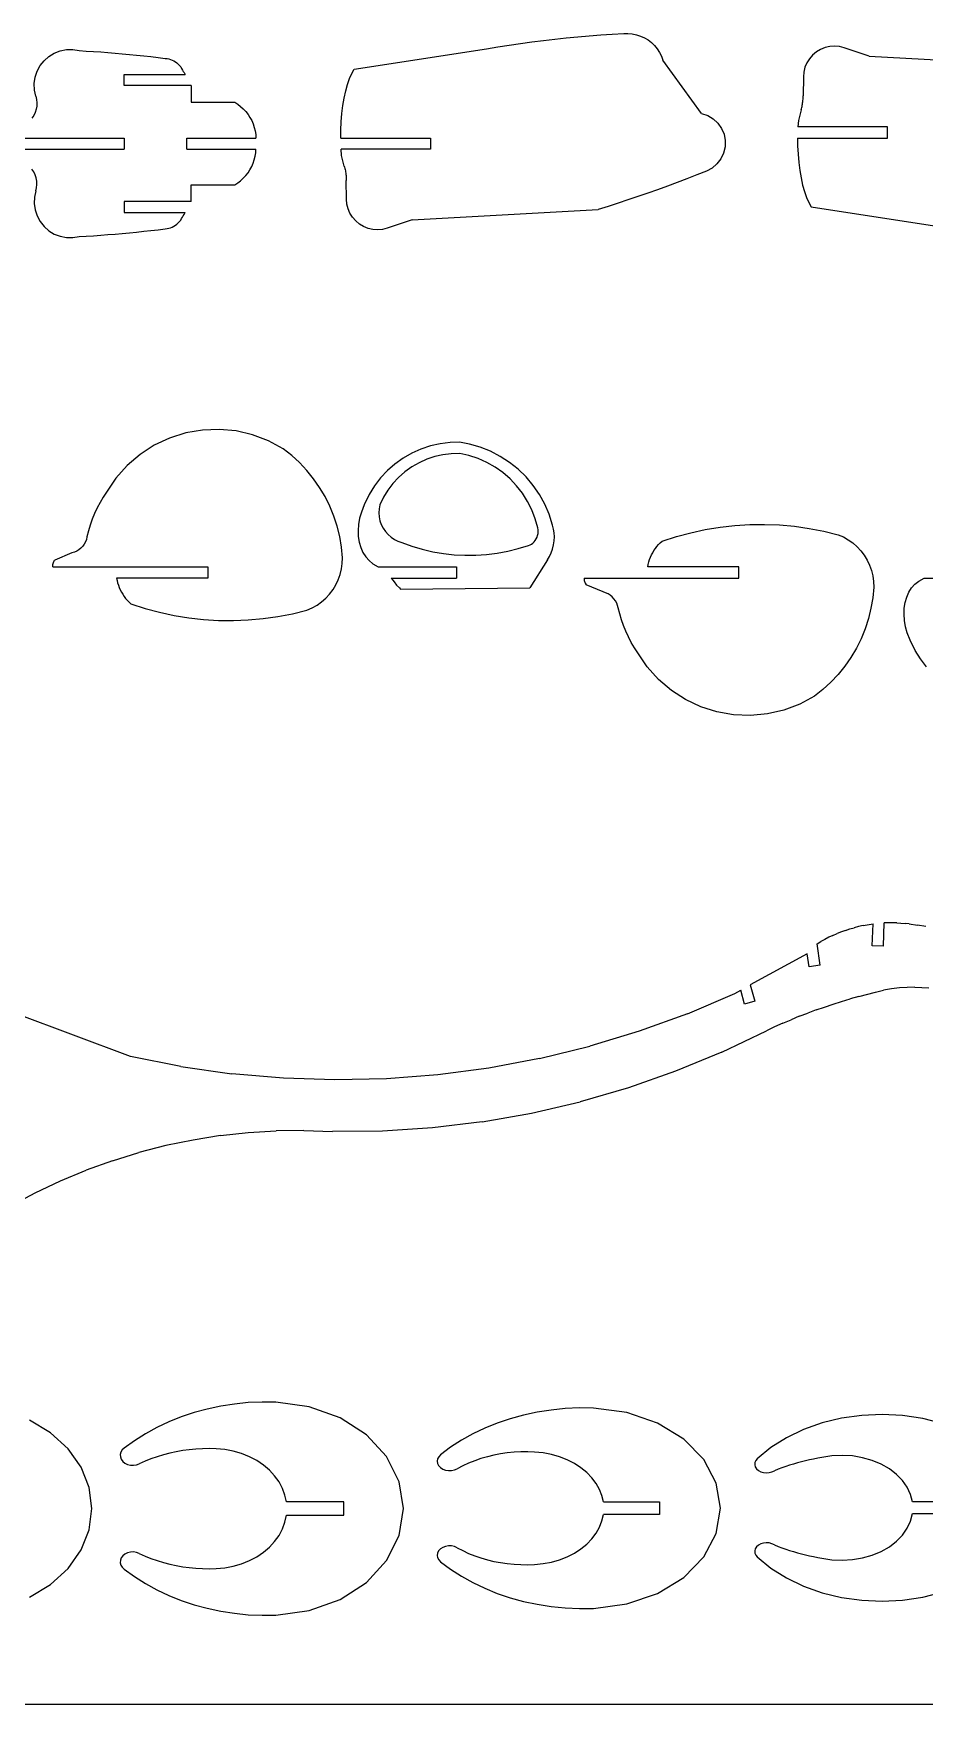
# Model space of a CAD drawing. Extents: x -79 to 65, y -73 to 71.
# Drawn here: x -33.8 to 6.3, y -72.7 to 2.5 of the extents above; entities that cross this region are included whole.
import ezdxf

# ---------------------------------------------------------------- set-up
doc = ezdxf.new("R2010")
doc.units = 0
doc.header["$MEASUREMENT"] = 0
doc.layers.get('0').update_dxf_attribs({"linetype": 'CONTINUOUS'})

msp = doc.modelspace()

# ---------------------------------------------------------------- linework, layer by layer
for p, q in [((-10.886, 2.215), (-10.371, 2.275)), ((-10.371, 2.275), (-9.855, 2.329)), ((-9.855, 2.329), (-9.339, 2.379)), ((-9.339, 2.379), (-8.822, 2.423)), ((-8.822, 2.423), (-8.305, 2.463)), ((-8.305, 2.463), (-7.788, 2.497)), ((-7.788, 2.497), (-7.27, 2.525)), ((-7.27, 2.525), (-7.078, 2.529)), ((-7.078, 2.529), (-6.887, 2.512)), ((-6.887, 2.512), (-6.699, 2.473)), ((-6.699, 2.473), (-6.517, 2.413)), ((-6.517, 2.413), (-6.342, 2.334)), ((-6.342, 2.334), (-6.177, 2.235)), ((-33.145, 1.493), (-32.9, 1.642)), ((-32.9, 1.642), (-32.632, 1.745)), ((-32.632, 1.745), (-32.351, 1.799)), ((-32.351, 1.799), (-32.064, 1.803)), ((-32.064, 1.803), (-31.782, 1.756)), ((-31.782, 1.756), (-31.458, 1.737)), ((-31.458, 1.737), (-31.134, 1.717)), ((-31.134, 1.717), (-30.81, 1.695)), ((-30.81, 1.695), (-30.487, 1.67)), ((-30.487, 1.67), (-30.163, 1.644)), ((-30.163, 1.644), (-29.84, 1.616)), ((-29.84, 1.616), (-29.517, 1.586)), ((-29.517, 1.586), (-29.194, 1.554)), ((-29.194, 1.554), (-28.872, 1.521)), ((-28.872, 1.521), (-28.549, 1.485)), ((-19.396, 0.915), (-13.45, 1.836)), ((-13.45, 1.836), (-12.939, 1.922)), ((-12.939, 1.922), (-12.427, 2.003)), ((-12.427, 2.003), (-11.914, 2.079)), ((-11.914, 2.079), (-11.4, 2.149)), ((-11.4, 2.149), (-10.886, 2.215)), ((-6.177, 2.235), (-6.025, 2.118)), ((-6.025, 2.118), (-5.887, 1.985)), ((-5.887, 1.985), (-5.764, 1.837)), ((-5.764, 1.837), (-5.659, 1.676)), ((-5.659, 1.676), (-5.573, 1.505)), ((-5.573, 1.505), (-5.506, 1.325)), ((1.232, 1.556), (1.088, 1.391)), ((1.399, 1.696), (1.232, 1.556)), ((1.586, 1.809), (1.399, 1.696)), ((1.789, 1.89), (1.586, 1.809)), ((2.002, 1.939), (1.789, 1.89)), ((2.22, 1.954), (2.002, 1.939)), ((2.438, 1.935), (2.22, 1.954)), ((2.65, 1.882), (2.438, 1.935)), ((3.771, 1.505), (2.65, 1.882)), ((3.771, 1.505), (12.144, 1.043)), ((-33.762, 0.554), (-33.673, 0.826)), ((-33.673, 0.826), (-33.538, 1.079)), ((-33.538, 1.079), (-33.36, 1.303)), ((-33.36, 1.303), (-33.145, 1.493)), ((-28.549, 1.485), (-28.227, 1.447)), ((-28.227, 1.447), (-27.905, 1.408)), ((-27.905, 1.408), (-27.823, 1.399)), ((-27.823, 1.399), (-27.743, 1.383)), ((-27.743, 1.383), (-27.664, 1.359)), ((-27.664, 1.359), (-27.587, 1.329)), ((-27.587, 1.329), (-27.514, 1.292)), ((-27.514, 1.292), (-27.444, 1.249)), ((-27.444, 1.249), (-27.378, 1.2)), ((-27.378, 1.2), (-27.317, 1.145)), ((-27.317, 1.145), (-27.261, 1.085)), ((-27.261, 1.085), (-27.21, 1.021)), ((-27.21, 1.021), (-27.166, 0.952)), ((-27.166, 0.952), (-27.127, 0.879)), ((-27.127, 0.879), (-27.092, 0.822)), ((-27.092, 0.822), (-27.058, 0.765)), ((-27.058, 0.765), (-27.024, 0.707)), ((-19.506, 0.723), (-19.396, 0.915)), ((-3.763, -1.074), (-5.506, 1.325)), ((0.834, 0.793), (0.814, 0.575)), ((0.887, 1.005), (0.834, 0.793)), ((0.972, 1.206), (0.887, 1.005)), ((1.088, 1.391), (0.972, 1.206)), ((-33.801, 0.27), (-33.762, 0.554)), ((-33.79, -0.017), (-33.801, 0.27)), ((-29.754, 0.179), (-29.754, 0.679)), ((-29.754, 0.679), (-27.008, 0.679)), ((-26.738, 0.179), (-29.754, 0.179)), ((-27.024, 0.707), (-27.008, 0.679)), ((-26.738, 0.179), (-26.738, -0.571)), ((-19.784, -0.06), (-19.701, 0.233)), ((-19.701, 0.233), (-19.609, 0.495)), ((-19.609, 0.495), (-19.506, 0.723)), ((0.814, 0.575), (0.806, -0.272)), ((-33.728, -0.297), (-33.79, -0.017)), ((-33.728, -0.297), (-33.694, -0.441)), ((-33.687, -0.737), (-33.713, -0.883)), ((-33.694, -0.441), (-33.68, -0.589)), ((-33.68, -0.589), (-33.687, -0.737)), ((-26.738, -0.571), (-24.776, -0.571)), ((-24.776, -0.571), (-24.639, -0.659)), ((-24.639, -0.659), (-24.511, -0.758)), ((-19.958, -1.078), (-19.913, -0.719)), ((-19.913, -0.719), (-19.855, -0.378)), ((-19.855, -0.378), (-19.784, -0.06)), ((0.756, -0.756), (0.766, -0.703)), ((0.766, -0.703), (0.775, -0.65)), ((0.775, -0.65), (0.783, -0.596)), ((0.783, -0.596), (0.789, -0.542)), ((0.789, -0.542), (0.795, -0.489)), ((0.795, -0.489), (0.8, -0.435)), ((0.8, -0.435), (0.803, -0.38)), ((0.803, -0.38), (0.805, -0.326)), ((0.805, -0.326), (0.806, -0.272)), ((-33.824, -1.158), (-33.906, -1.282)), ((-33.759, -1.025), (-33.824, -1.158)), ((-33.713, -0.883), (-33.759, -1.025)), ((-24.511, -0.758), (-24.391, -0.868)), ((-24.391, -0.868), (-24.28, -0.987)), ((-24.28, -0.987), (-24.18, -1.115)), ((-24.18, -1.115), (-24.091, -1.251)), ((-24.091, -1.251), (-24.014, -1.394)), ((-24.014, -1.394), (-23.949, -1.543)), ((-20.007, -1.83), (-19.99, -1.45)), ((-19.99, -1.45), (-19.958, -1.078)), ((-3.763, -1.074), (-3.49, -1.165)), ((-3.49, -1.165), (-3.242, -1.312)), ((-3.242, -1.312), (-3.031, -1.507)), ((0.592, -1.383), (0.572, -1.678)), ((0.718, -0.915), (0.592, -1.383)), ((0.718, -0.915), (0.732, -0.862)), ((0.732, -0.862), (0.744, -0.809)), ((0.744, -0.809), (0.756, -0.756)), ((-36.157, -2.178), (-29.754, -2.178)), ((-29.754, -2.178), (-29.754, -2.678)), ((-26.937, -2.678), (-26.937, -2.178)), ((-26.937, -2.178), (-23.821, -2.178)), ((-23.949, -1.543), (-23.897, -1.697)), ((-23.897, -1.697), (-23.859, -1.855)), ((-23.859, -1.855), (-23.833, -2.016)), ((-23.833, -2.016), (-23.821, -2.178)), ((-20.009, -2.178), (-20.007, -1.83)), ((-20.009, -2.178), (-15.966, -2.178)), ((-15.966, -2.178), (-15.966, -2.678)), ((-3.031, -1.507), (-2.866, -1.743)), ((-2.866, -1.743), (-2.753, -2.008)), ((-2.753, -2.008), (-2.699, -2.29)), ((0.555, -2.178), (4.598, -2.178)), ((0.555, -2.178), (0.558, -2.525)), ((4.598, -1.678), (0.572, -1.678)), ((4.598, -2.178), (4.598, -1.678)), ((-36.157, -2.678), (-29.754, -2.678)), ((-26.937, -2.678), (-23.821, -2.678)), ((-23.897, -3.158), (-23.859, -3.001)), ((-23.859, -3.001), (-23.833, -2.84)), ((-23.833, -2.84), (-23.821, -2.678)), ((-19.972, -2.972), (-19.993, -2.678)), ((-15.966, -2.678), (-19.993, -2.678)), ((-19.846, -3.441), (-19.972, -2.972)), ((-2.773, -2.858), (-2.897, -3.118)), ((-2.706, -2.578), (-2.773, -2.858)), ((-2.699, -2.29), (-2.706, -2.578)), ((0.558, -2.525), (0.575, -2.906)), ((0.575, -2.906), (0.606, -3.278)), ((-33.824, -3.698), (-33.906, -3.574)), ((-33.759, -3.831), (-33.824, -3.698)), ((-24.28, -3.869), (-24.18, -3.741)), ((-24.18, -3.741), (-24.091, -3.605)), ((-24.091, -3.605), (-24.014, -3.461)), ((-24.014, -3.461), (-23.949, -3.312)), ((-23.949, -3.312), (-23.897, -3.158)), ((-19.846, -3.441), (-19.833, -3.494)), ((-19.833, -3.494), (-19.82, -3.546)), ((-19.82, -3.546), (-19.809, -3.599)), ((-19.809, -3.599), (-19.799, -3.653)), ((-19.799, -3.653), (-19.79, -3.706)), ((-19.79, -3.706), (-19.782, -3.76)), ((-19.782, -3.76), (-19.775, -3.813)), ((-3.547, -3.666), (-3.984, -3.84)), ((-3.293, -3.531), (-3.547, -3.666)), ((-3.073, -3.345), (-3.293, -3.531)), ((-2.897, -3.118), (-3.073, -3.345)), ((0.606, -3.278), (0.651, -3.636)), ((0.651, -3.636), (0.71, -3.977)), ((-33.713, -3.972), (-33.759, -3.831)), ((-33.728, -4.559), (-33.694, -4.415)), ((-33.687, -4.118), (-33.713, -3.972)), ((-33.694, -4.415), (-33.68, -4.267)), ((-33.68, -4.267), (-33.687, -4.118)), ((-26.738, -5.035), (-26.738, -4.285)), ((-26.738, -4.285), (-24.776, -4.285)), ((-24.776, -4.285), (-24.639, -4.197)), ((-24.639, -4.197), (-24.511, -4.098)), ((-24.511, -4.098), (-24.391, -3.988)), ((-24.391, -3.988), (-24.28, -3.869)), ((-19.775, -3.813), (-19.769, -3.867)), ((-19.769, -3.867), (-19.765, -3.921)), ((-19.765, -3.921), (-19.762, -3.975)), ((-19.762, -3.975), (-19.759, -4.03)), ((-19.759, -4.03), (-19.758, -4.084)), ((-19.75, -4.931), (-19.758, -4.084)), ((-5.745, -4.503), (-6.188, -4.661)), ((-5.303, -4.342), (-5.745, -4.503)), ((-4.862, -4.178), (-5.303, -4.342)), ((-4.423, -4.011), (-4.862, -4.178)), ((-3.984, -3.84), (-4.423, -4.011)), ((0.71, -3.977), (0.781, -4.296)), ((0.781, -4.296), (0.863, -4.588)), ((-33.79, -4.839), (-33.801, -5.126)), ((-33.801, -5.126), (-33.762, -5.409)), ((-33.728, -4.559), (-33.79, -4.839)), ((-29.754, -5.035), (-29.754, -5.535)), ((-26.738, -5.035), (-29.754, -5.035)), ((-19.731, -5.149), (-19.75, -4.931)), ((-19.678, -5.361), (-19.731, -5.149)), ((-7.972, -5.257), (-8.421, -5.398)), ((-7.525, -5.113), (-7.972, -5.257)), ((-7.078, -4.966), (-7.525, -5.113)), ((-6.632, -4.815), (-7.078, -4.966)), ((-6.188, -4.661), (-6.632, -4.815)), ((0.863, -4.588), (0.956, -4.85)), ((0.956, -4.85), (1.058, -5.079)), ((1.058, -5.079), (1.168, -5.271)), ((-33.762, -5.409), (-33.673, -5.682)), ((-33.673, -5.682), (-33.538, -5.935)), ((-33.538, -5.935), (-33.36, -6.159)), ((-29.754, -5.535), (-27.008, -5.535)), ((-27.378, -6.056), (-27.317, -6.001)), ((-27.317, -6.001), (-27.261, -5.941)), ((-27.261, -5.941), (-27.21, -5.876)), ((-27.21, -5.876), (-27.166, -5.807)), ((-27.166, -5.807), (-27.127, -5.735)), ((-27.127, -5.735), (-27.092, -5.678)), ((-27.092, -5.678), (-27.058, -5.621)), ((-27.058, -5.621), (-27.024, -5.563)), ((-27.024, -5.563), (-27.008, -5.535)), ((-19.592, -5.562), (-19.678, -5.361)), ((-19.477, -5.747), (-19.592, -5.562)), ((-19.333, -5.912), (-19.477, -5.747)), ((-19.165, -6.052), (-19.333, -5.912)), ((-16.794, -5.861), (-17.915, -6.237)), ((-16.794, -5.861), (-8.421, -5.398)), ((1.168, -5.271), (7.114, -6.192)), ((-33.36, -6.159), (-33.145, -6.349)), ((-33.145, -6.349), (-32.9, -6.498)), ((-32.9, -6.498), (-32.632, -6.601)), ((-32.632, -6.601), (-32.351, -6.655)), ((-32.351, -6.655), (-32.064, -6.659)), ((-32.064, -6.659), (-31.782, -6.612)), ((-31.782, -6.612), (-31.458, -6.593)), ((-31.458, -6.593), (-31.134, -6.573)), ((-31.134, -6.573), (-30.81, -6.55)), ((-30.81, -6.55), (-30.487, -6.526)), ((-30.487, -6.526), (-30.163, -6.5)), ((-30.163, -6.5), (-29.84, -6.472)), ((-29.84, -6.472), (-29.517, -6.442)), ((-29.517, -6.442), (-29.194, -6.41)), ((-29.194, -6.41), (-28.872, -6.376)), ((-28.872, -6.376), (-28.549, -6.341)), ((-28.549, -6.341), (-28.227, -6.303)), ((-28.227, -6.303), (-27.905, -6.264)), ((-27.905, -6.264), (-27.823, -6.255)), ((-27.823, -6.255), (-27.743, -6.238)), ((-27.743, -6.238), (-27.664, -6.215)), ((-27.664, -6.215), (-27.587, -6.185)), ((-27.587, -6.185), (-27.514, -6.148)), ((-27.514, -6.148), (-27.444, -6.105)), ((-27.444, -6.105), (-27.378, -6.056)), ((-18.978, -6.164), (-19.165, -6.052)), ((-18.775, -6.246), (-18.978, -6.164)), ((-18.562, -6.295), (-18.775, -6.246)), ((-18.344, -6.31), (-18.562, -6.295)), ((-18.127, -6.291), (-18.344, -6.31)), ((-17.915, -6.237), (-18.127, -6.291)), ((-27.71, -15.68), (-28.398, -16.004)), ((-26.984, -15.45), (-27.71, -15.68)), ((-26.234, -15.318), (-26.984, -15.45)), ((-25.474, -15.288), (-26.234, -15.318)), ((-24.716, -15.359), (-25.474, -15.288)), ((-23.974, -15.531), (-24.716, -15.359)), ((-23.262, -15.799), (-23.974, -15.531)), ((-29.038, -16.418), (-29.616, -16.913)), ((-28.398, -16.004), (-29.038, -16.418)), ((-22.592, -16.161), (-23.262, -15.799)), ((-22.215, -16.459), (-22.592, -16.161)), ((-21.861, -16.785), (-22.215, -16.459)), ((-16.811, -16.363), (-17.202, -16.588)), ((-16.401, -16.178), (-16.811, -16.363)), ((-15.973, -16.035), (-16.401, -16.178)), ((-15.776, -16.515), (-16.134, -16.636)), ((-15.534, -15.935), (-15.973, -16.035)), ((-15.407, -16.431), (-15.776, -16.515)), ((-15.087, -15.878), (-15.534, -15.935)), ((-15.032, -16.384), (-15.407, -16.431)), ((-14.665, -15.867), (-15.087, -15.878)), ((-14.653, -16.373), (-15.032, -16.384)), ((-14.206, -15.952), (-14.665, -15.867)), ((-14.235, -16.468), (-14.653, -16.373)), ((-13.827, -16.603), (-14.235, -16.468)), ((-13.729, -16.091), (-14.206, -15.952)), ((-13.268, -16.275), (-13.729, -16.091)), ((-12.827, -16.503), (-13.268, -16.275)), ((-12.411, -16.774), (-12.827, -16.503)), ((-29.616, -16.913), (-30.124, -17.48)), ((-21.533, -17.135), (-21.861, -16.785)), ((-21.23, -17.509), (-21.533, -17.135)), ((-17.907, -17.147), (-18.215, -17.477)), ((-17.568, -16.85), (-17.907, -17.147)), ((-17.202, -16.588), (-17.568, -16.85)), ((-17.115, -17.2), (-17.4, -17.449)), ((-16.807, -16.98), (-17.115, -17.2)), ((-16.479, -16.791), (-16.807, -16.98)), ((-16.134, -16.636), (-16.479, -16.791)), ((-13.435, -16.778), (-13.827, -16.603)), ((-13.062, -16.99), (-13.435, -16.778)), ((-12.711, -17.237), (-13.062, -16.99)), ((-12.386, -17.518), (-12.711, -17.237)), ((-12.023, -17.084), (-12.411, -16.774)), ((-11.668, -17.43), (-12.023, -17.084)), ((-30.124, -17.48), (-30.551, -18.11)), ((-20.956, -17.903), (-21.23, -17.509)), ((-20.711, -18.317), (-20.956, -17.903)), ((-18.488, -17.834), (-18.725, -18.218)), ((-18.215, -17.477), (-18.488, -17.834)), ((-17.888, -18.026), (-18.087, -18.348)), ((-17.658, -17.726), (-17.888, -18.026)), ((-17.4, -17.449), (-17.658, -17.726)), ((-12.09, -17.829), (-12.386, -17.518)), ((-11.826, -18.168), (-12.09, -17.829)), ((-11.348, -17.809), (-11.668, -17.43)), ((-11.066, -18.218), (-11.348, -17.809)), ((-30.84, -18.582), (-30.968, -18.828)), ((-30.701, -18.343), (-30.84, -18.582)), ((-30.551, -18.11), (-30.701, -18.343)), ((-20.498, -18.748), (-20.711, -18.317)), ((-20.316, -19.193), (-20.498, -18.748)), ((-18.952, -18.682), (-19.079, -19.009)), ((-18.725, -18.218), (-18.952, -18.682)), ((-18.253, -18.688), (-18.284, -18.866)), ((-18.087, -18.348), (-18.253, -18.688)), ((-11.597, -18.53), (-11.826, -18.168)), ((-11.404, -18.914), (-11.597, -18.53)), ((-10.826, -18.653), (-11.066, -18.218)), ((-10.63, -19.109), (-10.826, -18.653)), ((-31.188, -19.336), (-31.28, -19.597)), ((-31.084, -19.079), (-31.188, -19.336)), ((-30.968, -18.828), (-31.084, -19.079)), ((-20.168, -19.65), (-20.316, -19.193)), ((-19.157, -19.287), (-19.206, -19.567)), ((-19.079, -19.009), (-19.157, -19.287)), ((-18.284, -18.866), (-18.293, -19.047)), ((-18.293, -19.047), (-18.278, -19.227)), ((-18.278, -19.227), (-18.241, -19.404)), ((-18.241, -19.404), (-18.181, -19.575)), ((-11.249, -19.314), (-11.404, -18.914)), ((-11.134, -19.728), (-11.249, -19.314)), ((-10.471, -19.607), (-10.63, -19.109)), ((-31.454, -20.244), (-31.496, -20.352)), ((-31.427, -20.131), (-31.454, -20.244)), ((-31.359, -19.862), (-31.427, -20.131)), ((-31.28, -19.597), (-31.359, -19.862)), ((-20.054, -20.117), (-20.168, -19.65)), ((-19.974, -20.591), (-20.054, -20.117)), ((-19.206, -19.567), (-19.226, -19.844)), ((-19.226, -19.844), (-19.215, -20.112)), ((-19.215, -20.112), (-19.174, -20.369)), ((-18.181, -19.575), (-18.1, -19.737)), ((-18.1, -19.737), (-17.998, -19.887)), ((-17.998, -19.887), (-17.879, -20.022)), ((-17.879, -20.022), (-17.743, -20.142)), ((-17.743, -20.142), (-17.593, -20.243)), ((-17.593, -20.243), (-17.431, -20.323)), ((-11.299, -20.354), (-11.249, -20.291)), ((-11.249, -20.291), (-11.205, -20.221)), ((-11.205, -20.221), (-11.17, -20.144)), ((-11.17, -20.144), (-11.144, -20.064)), ((-11.144, -20.064), (-11.127, -19.98)), ((-11.122, -19.81), (-11.134, -19.728)), ((-11.127, -19.98), (-11.12, -19.895)), ((-11.12, -19.895), (-11.122, -19.81)), ((-10.426, -19.774), (-10.471, -19.607)), ((-10.4, -19.945), (-10.426, -19.774)), ((-10.401, -20.308), (-10.392, -20.124)), ((-10.392, -20.124), (-10.4, -19.945)), ((-5.54, -20.32), (-4.902, -20.114)), ((-4.902, -20.114), (-4.254, -19.94)), ((-4.254, -19.94), (-3.598, -19.798)), ((-3.598, -19.798), (-2.936, -19.69)), ((-2.936, -19.69), (-2.269, -19.615)), ((-2.269, -19.615), (-1.599, -19.574)), ((-1.599, -19.574), (-0.928, -19.566)), ((-0.928, -19.566), (-0.258, -19.592)), ((-0.258, -19.592), (0.411, -19.651)), ((0.411, -19.651), (1.075, -19.744)), ((1.075, -19.744), (1.734, -19.87)), ((1.734, -19.87), (2.386, -20.029)), ((2.386, -20.029), (2.617, -20.131)), ((2.617, -20.131), (2.837, -20.256)), ((2.837, -20.256), (3.043, -20.403)), ((-32.105, -20.852), (-32.867, -21.175)), ((-31.994, -20.817), (-32.105, -20.852)), ((-31.888, -20.769), (-31.994, -20.817)), ((-31.789, -20.708), (-31.888, -20.769)), ((-31.699, -20.634), (-31.789, -20.708)), ((-31.619, -20.549), (-31.699, -20.634)), ((-31.551, -20.455), (-31.619, -20.549)), ((-31.496, -20.352), (-31.551, -20.455)), ((-19.929, -21.069), (-19.974, -20.591)), ((-19.174, -20.369), (-19.105, -20.61)), ((-19.105, -20.61), (-19.007, -20.83)), ((-19.007, -20.83), (-18.883, -21.027)), ((-18.883, -21.027), (-18.734, -21.196)), ((-17.431, -20.323), (-17.26, -20.383)), ((-17.26, -20.383), (-16.803, -20.547)), ((-16.803, -20.547), (-16.337, -20.684)), ((-16.337, -20.684), (-15.864, -20.794)), ((-15.864, -20.794), (-15.385, -20.875)), ((-15.385, -20.875), (-14.902, -20.929)), ((-14.902, -20.929), (-14.417, -20.954)), ((-14.417, -20.954), (-13.931, -20.95)), ((-13.931, -20.95), (-13.447, -20.918)), ((-13.447, -20.918), (-12.965, -20.858)), ((-12.965, -20.858), (-12.487, -20.77)), ((-12.487, -20.77), (-12.016, -20.654)), ((-12.016, -20.654), (-11.552, -20.51)), ((-11.552, -20.51), (-11.483, -20.487)), ((-11.483, -20.487), (-11.417, -20.453)), ((-11.417, -20.453), (-11.356, -20.408)), ((-11.356, -20.408), (-11.299, -20.354)), ((-10.696, -21.166), (-10.608, -21.014)), ((-10.608, -21.014), (-10.532, -20.849)), ((-10.532, -20.849), (-10.472, -20.674)), ((-10.472, -20.674), (-10.428, -20.493)), ((-10.428, -20.493), (-10.401, -20.308)), ((-6.105, -21.15), (-6.065, -21.045)), ((-6.065, -21.045), (-6.019, -20.942)), ((-6.019, -20.942), (-5.967, -20.841)), ((-5.967, -20.841), (-5.909, -20.744)), ((-5.909, -20.744), (-5.846, -20.651)), ((-5.846, -20.651), (-5.777, -20.562)), ((-5.777, -20.562), (-5.703, -20.476)), ((-5.703, -20.476), (-5.624, -20.396)), ((-5.624, -20.396), (-5.54, -20.32)), ((3.043, -20.403), (3.233, -20.57)), ((3.233, -20.57), (3.404, -20.755)), ((3.404, -20.755), (3.556, -20.957)), ((3.556, -20.957), (3.687, -21.173)), ((-32.958, -21.364), (-32.915, -21.243)), ((-32.957, -21.479), (-32.958, -21.364)), ((-32.957, -21.479), (-25.981, -21.479)), ((-32.915, -21.243), (-32.867, -21.175)), ((-25.981, -21.479), (-25.981, -21.979)), ((-20.031, -21.818), (-19.972, -21.572)), ((-19.972, -21.572), (-19.937, -21.322)), ((-19.937, -21.322), (-19.929, -21.069)), ((-18.734, -21.196), (-18.563, -21.336)), ((-18.563, -21.336), (-18.321, -21.473)), ((-18.321, -21.473), (-18.313, -21.479)), ((-18.313, -21.479), (-14.792, -21.479)), ((-14.792, -21.479), (-14.792, -21.979)), ((-10.696, -21.166), (-11.495, -22.426)), ((-6.186, -21.479), (-6.165, -21.368)), ((-2.085, -21.479), (-6.186, -21.479)), ((-6.165, -21.368), (-6.138, -21.258)), ((-6.138, -21.258), (-6.105, -21.15)), ((-2.085, -21.979), (-2.085, -21.479)), ((3.687, -21.173), (3.795, -21.402)), ((3.795, -21.402), (3.88, -21.64)), ((3.88, -21.64), (3.939, -21.886)), ((-25.981, -21.979), (-30.097, -21.979)), ((-30.097, -21.979), (-30.076, -22.09)), ((-30.076, -22.09), (-30.049, -22.199)), ((-30.049, -22.199), (-30.015, -22.307)), ((-30.015, -22.307), (-29.976, -22.413)), ((-29.976, -22.413), (-29.93, -22.516)), ((-29.93, -22.516), (-29.878, -22.616)), ((-20.506, -22.702), (-20.354, -22.501)), ((-20.354, -22.501), (-20.224, -22.284)), ((-20.224, -22.284), (-20.115, -22.056)), ((-20.115, -22.056), (-20.031, -21.818)), ((-17.733, -21.979), (-17.732, -21.979)), ((-17.732, -21.979), (-14.792, -21.979)), ((-17.732, -21.979), (-17.721, -21.996)), ((-17.721, -21.996), (-17.608, -22.15)), ((-17.608, -22.15), (-17.49, -22.294)), ((-17.49, -22.294), (-17.369, -22.428)), ((-17.369, -22.428), (-17.318, -22.479)), ((-17.318, -22.479), (-11.495, -22.426)), ((-9.047, -21.979), (-9.048, -22.093)), ((-9.048, -22.093), (-9.004, -22.214)), ((-9.047, -21.979), (-2.085, -21.979)), ((-9.004, -22.214), (-8.956, -22.282)), ((-8.194, -22.606), (-8.956, -22.282)), ((3.982, -22.388), (3.937, -22.867)), ((3.939, -21.886), (3.973, -22.136)), ((3.973, -22.136), (3.982, -22.388)), ((5.565, -22.623), (5.689, -22.426)), ((5.689, -22.426), (5.838, -22.256)), ((5.838, -22.256), (6.009, -22.116)), ((6.009, -22.116), (6.252, -21.979)), ((6.252, -21.979), (9.781, -21.979)), ((-29.878, -22.616), (-29.82, -22.713)), ((-29.82, -22.713), (-29.756, -22.806)), ((-29.756, -22.806), (-29.687, -22.896)), ((-29.687, -22.896), (-29.613, -22.981)), ((-29.613, -22.981), (-29.534, -23.062)), ((-29.534, -23.062), (-29.451, -23.138)), ((-29.451, -23.138), (-28.812, -23.344)), ((-21.293, -23.326), (-21.074, -23.201)), ((-21.074, -23.201), (-20.868, -23.055)), ((-20.868, -23.055), (-20.678, -22.888)), ((-20.678, -22.888), (-20.506, -22.702)), ((-8.083, -22.64), (-8.194, -22.606)), ((-7.977, -22.688), (-8.083, -22.64)), ((-7.878, -22.75), (-7.977, -22.688)), ((-7.788, -22.824), (-7.878, -22.75)), ((-7.709, -22.909), (-7.788, -22.824)), ((-7.641, -23.003), (-7.709, -22.909)), ((-7.585, -23.105), (-7.641, -23.003)), ((-7.543, -23.214), (-7.585, -23.105)), ((-7.516, -23.327), (-7.543, -23.214)), ((3.937, -22.867), (3.857, -23.341)), ((5.357, -23.342), (5.397, -23.085)), ((5.397, -23.085), (5.467, -22.844)), ((5.467, -22.844), (5.565, -22.623)), ((-28.812, -23.344), (-28.164, -23.518)), ((-28.164, -23.518), (-27.508, -23.659)), ((-27.508, -23.659), (-26.846, -23.767)), ((-26.846, -23.767), (-26.179, -23.842)), ((-26.179, -23.842), (-25.51, -23.884)), ((-25.51, -23.884), (-24.839, -23.891)), ((-24.839, -23.891), (-24.168, -23.866)), ((-24.168, -23.866), (-23.5, -23.806)), ((-23.5, -23.806), (-22.835, -23.713)), ((-22.835, -23.713), (-22.176, -23.587)), ((-22.176, -23.587), (-21.525, -23.428)), ((-21.525, -23.428), (-21.293, -23.326)), ((-7.449, -23.595), (-7.516, -23.327)), ((-7.369, -23.86), (-7.449, -23.595)), ((-7.277, -24.122), (-7.369, -23.86)), ((3.743, -23.808), (3.594, -24.265)), ((3.857, -23.341), (3.743, -23.808)), ((5.346, -23.612), (5.357, -23.342)), ((5.366, -23.889), (5.346, -23.612)), ((5.415, -24.169), (5.366, -23.889)), ((-7.173, -24.378), (-7.277, -24.122)), ((-7.057, -24.63), (-7.173, -24.378)), ((-6.93, -24.875), (-7.057, -24.63)), ((3.413, -24.71), (3.199, -25.14)), ((3.594, -24.265), (3.413, -24.71)), ((5.493, -24.448), (5.415, -24.169)), ((5.62, -24.775), (5.493, -24.448)), ((5.847, -25.24), (5.62, -24.775)), ((-6.791, -25.115), (-6.93, -24.875)), ((-6.64, -25.348), (-6.791, -25.115)), ((-6.213, -25.978), (-6.64, -25.348)), ((2.955, -25.554), (2.68, -25.949)), ((3.199, -25.14), (2.955, -25.554)), ((6.084, -25.623), (5.847, -25.24)), ((-5.706, -26.545), (-6.213, -25.978)), ((2.378, -26.322), (2.049, -26.673)), ((2.68, -25.949), (2.378, -26.322)), ((6.358, -25.981), (6.084, -25.623)), ((-5.127, -27.04), (-5.706, -26.545)), ((-4.488, -27.453), (-5.127, -27.04)), ((1.696, -26.998), (1.319, -27.297)), ((2.049, -26.673), (1.696, -26.998)), ((-3.799, -27.778), (-4.488, -27.453)), ((-3.074, -28.008), (-3.799, -27.778)), ((0.649, -27.658), (-0.063, -27.927)), ((1.319, -27.297), (0.649, -27.658)), ((-2.324, -28.139), (-3.074, -28.008)), ((-1.563, -28.17), (-2.324, -28.139)), ((-0.805, -28.098), (-1.563, -28.17)), ((-0.063, -27.927), (-0.805, -28.098)), ((3.5, -37.622), (3.952, -37.535)), ((3.919, -38.535), (3.952, -37.535)), ((4.418, -38.551), (4.453, -37.502)), ((4.547, -37.498), (4.453, -37.502)), ((4.735, -37.494), (4.547, -37.498)), ((4.829, -37.494), (4.735, -37.494)), ((5.016, -37.499), (4.829, -37.494)), ((5.016, -37.499), (5.204, -37.509)), ((5.204, -37.509), (5.391, -37.524)), ((5.578, -37.545), (5.391, -37.524)), ((5.578, -37.545), (5.955, -37.598)), ((6.331, -37.66), (5.955, -37.598)), ((1.431, -38.445), (1.605, -38.34)), ((1.783, -38.242), (1.605, -38.34)), ((1.964, -38.149), (1.783, -38.242)), ((2.148, -38.062), (1.964, -38.149)), ((2.148, -38.062), (2.335, -37.98)), ((2.524, -37.905), (2.335, -37.98)), ((2.715, -37.836), (2.524, -37.905)), ((2.715, -37.836), (2.909, -37.773)), ((2.909, -37.773), (3.104, -37.717)), ((3.301, -37.666), (3.104, -37.717)), ((3.5, -37.622), (3.301, -37.666)), ((0.993, -38.897), (-1.577, -40.289)), ((1.081, -39.478), (0.993, -38.897)), ((1.575, -39.403), (1.431, -38.445)), ((4.418, -38.551), (3.919, -38.535)), ((1.575, -39.403), (1.081, -39.478)), ((-2.265, -40.676), (-2, -40.527)), ((-1.828, -41.153), (-2, -40.527)), ((-1.577, -40.289), (-1.374, -41.028)), ((4.063, -40.613), (4.426, -40.534)), ((4.786, -40.472), (4.426, -40.534)), ((5.141, -40.427), (4.786, -40.472)), ((5.489, -40.4), (5.141, -40.427)), ((5.826, -40.391), (5.489, -40.4)), ((5.826, -40.391), (6.151, -40.4)), ((6.151, -40.4), (6.461, -40.427)), ((-4.4, -41.586), (-2.265, -40.676)), ((-1.374, -41.028), (-1.828, -41.153)), ((1.387, -41.418), (1.768, -41.285)), ((1.768, -41.285), (2.151, -41.157)), ((2.151, -41.157), (2.535, -41.036)), ((2.535, -41.036), (2.922, -40.92)), ((3.31, -40.812), (2.922, -40.92)), ((3.31, -40.812), (4.063, -40.613)), ((-29.474, -43.517), (-34.599, -41.587)), ((-4.4, -41.586), (-6.58, -42.379)), ((-0.111, -42.016), (-0.479, -42.181)), ((-0.111, -42.016), (0.26, -41.857)), ((0.633, -41.704), (0.26, -41.857)), ((0.633, -41.704), (1.009, -41.558)), ((1.387, -41.418), (1.009, -41.558)), ((-6.58, -42.379), (-8.801, -43.053)), ((-2.852, -43.312), (-0.844, -42.352)), ((-0.479, -42.181), (-0.844, -42.352)), ((-27.198, -43.966), (-29.474, -43.517)), ((-11.055, -43.604), (-13.336, -44.032)), ((-11.055, -43.604), (-8.801, -43.053)), ((-2.852, -43.312), (-4.935, -44.173)), ((-27.198, -43.966), (-24.901, -44.292)), ((-22.589, -44.492), (-24.901, -44.292)), ((-15.636, -44.336), (-17.95, -44.514)), ((-13.336, -44.032), (-15.636, -44.336)), ((-4.935, -44.173), (-7.062, -44.92)), ((-20.269, -44.566), (-22.589, -44.492)), ((-17.95, -44.514), (-20.269, -44.566)), ((-7.062, -44.92), (-9.226, -45.549)), ((-11.422, -46.061), (-9.226, -45.549)), ((-13.642, -46.452), (-15.88, -46.722)), ((-13.642, -46.452), (-11.422, -46.061)), ((-26.65, -47.271), (-27.876, -47.525)), ((-25.413, -47.075), (-26.65, -47.271)), ((-25.413, -47.075), (-24.169, -46.937)), ((-24.169, -46.937), (-22.919, -46.859)), ((-21.667, -46.84), (-22.919, -46.859)), ((-21.667, -46.84), (-20.383, -46.895)), ((-18.129, -46.87), (-20.383, -46.895)), ((-15.88, -46.722), (-18.129, -46.87)), ((-30.285, -48.206), (-29.089, -47.837)), ((-27.876, -47.525), (-29.089, -47.837)), ((-32.62, -49.112), (-31.463, -48.631)), ((-30.285, -48.206), (-31.463, -48.631)), ((-33.752, -49.646), (-32.62, -49.112)), ((-34.858, -50.234), (-33.752, -49.646)), ((-26.014, -59.378), (-26.607, -59.54)), ((-25.41, -59.249), (-26.014, -59.378)), ((-24.795, -59.153), (-25.41, -59.249)), ((-24.174, -59.09), (-24.795, -59.153)), ((-23.55, -59.061), (-24.174, -59.09)), ((-22.924, -59.065), (-23.55, -59.061)), ((-21.422, -59.272), (-22.924, -59.065)), ((-20.033, -59.774), (-21.422, -59.272)), ((-9.905, -59.36), (-10.538, -59.423)), ((-9.267, -59.33), (-9.905, -59.36)), ((-8.628, -59.336), (-9.267, -59.33)), ((-7.132, -59.534), (-8.628, -59.336)), ((-33.062, -60.452), (-34.016, -59.878)), ((-27.744, -59.957), (-28.284, -60.21)), ((-27.184, -59.733), (-27.744, -59.957)), ((-26.607, -59.54), (-27.184, -59.733)), ((-18.848, -60.54), (-20.033, -59.774)), ((-12.961, -60.014), (-13.524, -60.242)), ((-12.378, -59.817), (-12.961, -60.014)), ((-11.778, -59.653), (-12.378, -59.817)), ((-11.164, -59.521), (-11.778, -59.653)), ((-10.538, -59.423), (-11.164, -59.521)), ((-5.751, -60.009), (-7.132, -59.534)), ((-4.572, -60.729), (-5.751, -60.009)), ((1.66, -60.003), (0.828, -60.297)), ((2.536, -59.79), (1.66, -60.003)), ((3.442, -59.663), (2.536, -59.79)), ((4.363, -59.623), (3.442, -59.663)), ((5.283, -59.671), (4.363, -59.623)), ((6.187, -59.807), (5.283, -59.671)), ((7.059, -60.027), (6.187, -59.807)), ((-32.275, -61.17), (-33.062, -60.452)), ((-29.293, -60.802), (-29.758, -61.137)), ((-28.801, -60.492), (-29.293, -60.802)), ((-28.284, -60.21), (-28.801, -60.492)), ((-17.942, -61.52), (-18.848, -60.54)), ((-14.576, -60.786), (-15.06, -61.1)), ((-14.063, -60.5), (-14.576, -60.786)), ((-13.524, -60.242), (-14.063, -60.5)), ((-3.671, -61.649), (-4.572, -60.729)), ((0.056, -60.668), (-0.645, -61.109)), ((0.828, -60.297), (0.056, -60.668)), ((-31.688, -62.001), (-32.275, -61.17)), ((-29.902, -61.32), (-29.928, -61.427)), ((-29.928, -61.427), (-29.922, -61.536)), ((-29.922, -61.536), (-29.883, -61.64)), ((-29.844, -61.221), (-29.902, -61.32)), ((-29.883, -61.64), (-29.814, -61.734)), ((-29.758, -61.137), (-29.844, -61.221)), ((-28.547, -61.621), (-28.816, -61.729)), ((-28.271, -61.524), (-28.547, -61.621)), ((-27.99, -61.437), (-28.271, -61.524)), ((-27.703, -61.363), (-27.99, -61.437)), ((-27.412, -61.299), (-27.703, -61.363)), ((-27.118, -61.247), (-27.412, -61.299)), ((-26.821, -61.207), (-27.118, -61.247)), ((-26.522, -61.179), (-26.821, -61.207)), ((-26.221, -61.162), (-26.522, -61.179)), ((-25.92, -61.158), (-26.221, -61.162)), ((-25.618, -61.165), (-25.92, -61.158)), ((-25.226, -61.201), (-25.618, -61.165)), ((-24.842, -61.273), (-25.226, -61.201)), ((-24.471, -61.381), (-24.842, -61.273)), ((-24.118, -61.522), (-24.471, -61.381)), ((-23.788, -61.696), (-24.118, -61.522)), ((-17.373, -62.652), (-17.942, -61.52)), ((-15.646, -61.62), (-15.664, -61.723)), ((-15.594, -61.523), (-15.646, -61.62)), ((-15.513, -61.439), (-15.594, -61.523)), ((-15.06, -61.1), (-15.513, -61.439)), ((-13.696, -61.608), (-13.977, -61.705)), ((-13.408, -61.524), (-13.696, -61.608)), ((-13.114, -61.453), (-13.408, -61.524)), ((-12.815, -61.396), (-13.114, -61.453)), ((-12.512, -61.351), (-12.815, -61.396)), ((-12.205, -61.321), (-12.512, -61.351)), ((-11.897, -61.304), (-12.205, -61.321)), ((-11.588, -61.301), (-11.897, -61.304)), ((-11.28, -61.312), (-11.588, -61.301)), ((-10.895, -61.352), (-11.28, -61.312)), ((-10.518, -61.424), (-10.895, -61.352)), ((-10.155, -61.528), (-10.518, -61.424)), ((-9.811, -61.663), (-10.155, -61.528)), ((-9.489, -61.827), (-9.811, -61.663)), ((-3.107, -62.71), (-3.671, -61.649)), ((-1.262, -61.614), (-1.33, -61.697)), ((-0.645, -61.109), (-1.262, -61.614)), ((1.092, -61.666), (0.91, -61.709)), ((1.275, -61.627), (1.092, -61.666)), ((1.459, -61.591), (1.275, -61.627)), ((1.645, -61.559), (1.459, -61.591)), ((2.1, -61.487), (1.645, -61.559)), ((2.564, -61.464), (2.1, -61.487)), ((3.028, -61.491), (2.564, -61.464)), ((3.482, -61.568), (3.028, -61.491)), ((3.916, -61.691), (3.482, -61.568)), ((-31.325, -62.911), (-31.688, -62.001)), ((-29.814, -61.734), (-29.719, -61.812)), ((-29.719, -61.812), (-29.603, -61.869)), ((-29.603, -61.869), (-29.473, -61.903)), ((-29.473, -61.903), (-29.338, -61.91)), ((-29.338, -61.91), (-29.203, -61.891)), ((-29.203, -61.891), (-29.079, -61.847)), ((-28.816, -61.729), (-29.079, -61.847)), ((-23.486, -61.899), (-23.788, -61.696)), ((-23.216, -62.129), (-23.486, -61.899)), ((-22.981, -62.383), (-23.216, -62.129)), ((-22.784, -62.656), (-22.981, -62.383)), ((-15.664, -61.723), (-15.649, -61.826)), ((-15.649, -61.826), (-15.6, -61.924)), ((-15.6, -61.924), (-15.521, -62.01)), ((-15.521, -62.01), (-15.417, -62.078)), ((-15.417, -62.078), (-15.294, -62.125)), ((-15.294, -62.125), (-15.159, -62.149)), ((-15.159, -62.149), (-15.021, -62.146)), ((-15.021, -62.146), (-14.887, -62.119)), ((-14.887, -62.119), (-14.767, -62.068)), ((-14.513, -61.935), (-14.767, -62.068)), ((-14.25, -61.814), (-14.513, -61.935)), ((-13.977, -61.705), (-14.25, -61.814)), ((-9.194, -62.018), (-9.489, -61.827)), ((-8.931, -62.232), (-9.194, -62.018)), ((-8.702, -62.469), (-8.931, -62.232)), ((-1.368, -61.789), (-1.375, -61.885)), ((-1.375, -61.885), (-1.349, -61.98)), ((-1.33, -61.697), (-1.368, -61.789)), ((-1.349, -61.98), (-1.293, -62.068)), ((-1.293, -62.068), (-1.21, -62.142)), ((-1.21, -62.142), (-1.104, -62.2)), ((-1.104, -62.2), (-0.983, -62.237)), ((-0.983, -62.237), (-0.853, -62.25)), ((-0.853, -62.25), (-0.722, -62.24)), ((-0.722, -62.24), (-0.599, -62.207)), ((-0.599, -62.207), (-0.49, -62.153)), ((-0.322, -62.088), (-0.49, -62.153)), ((-0.151, -62.025), (-0.322, -62.088)), ((0.022, -61.965), (-0.151, -62.025)), ((0.196, -61.907), (0.022, -61.965)), ((0.372, -61.853), (0.196, -61.907)), ((0.55, -61.802), (0.372, -61.853)), ((0.729, -61.754), (0.55, -61.802)), ((0.91, -61.709), (0.729, -61.754)), ((4.321, -61.86), (3.916, -61.691)), ((4.688, -62.07), (4.321, -61.86)), ((5.01, -62.317), (4.688, -62.07)), ((5.281, -62.596), (5.01, -62.317)), ((-31.203, -63.861), (-31.325, -62.911)), ((-22.629, -62.947), (-22.784, -62.656)), ((-22.517, -63.25), (-22.629, -62.947)), ((-17.18, -63.861), (-17.373, -62.652)), ((-8.511, -62.723), (-8.702, -62.469)), ((-8.359, -62.992), (-8.511, -62.723)), ((-8.251, -63.273), (-8.359, -62.992)), ((-2.914, -63.843), (-3.107, -62.71)), ((5.493, -62.9), (5.281, -62.596)), ((5.644, -63.224), (5.493, -62.9)), ((-31.325, -64.811), (-31.203, -63.861)), ((-22.451, -63.561), (-22.517, -63.25)), ((-19.86, -63.561), (-22.451, -63.561)), ((-19.86, -64.161), (-19.86, -63.561)), ((-17.373, -65.07), (-17.18, -63.861)), ((-8.185, -63.561), (-8.251, -63.273)), ((-8.185, -63.561), (-5.658, -63.561)), ((-5.658, -63.561), (-5.658, -64.125)), ((-3.107, -64.976), (-2.914, -63.843)), ((5.729, -63.561), (5.644, -63.224)), ((8.016, -63.561), (5.729, -63.561)), ((-22.629, -64.775), (-22.517, -64.472)), ((-22.517, -64.472), (-22.451, -64.161)), ((-22.451, -64.161), (-19.86, -64.161)), ((-8.359, -64.693), (-8.251, -64.413)), ((-8.251, -64.413), (-8.185, -64.125)), ((-5.658, -64.125), (-8.185, -64.125)), ((5.49, -64.745), (5.64, -64.421)), ((5.64, -64.421), (5.725, -64.085)), ((5.725, -64.085), (8.016, -64.085)), ((-31.688, -65.721), (-31.325, -64.811)), ((-23.216, -65.593), (-22.981, -65.339)), ((-22.981, -65.339), (-22.784, -65.065)), ((-22.784, -65.065), (-22.629, -64.775)), ((-17.942, -66.201), (-17.373, -65.07)), ((-8.931, -65.453), (-8.702, -65.217)), ((-8.702, -65.217), (-8.511, -64.963)), ((-8.511, -64.963), (-8.359, -64.693)), ((-3.671, -66.036), (-3.107, -64.976)), ((-0.983, -65.409), (-1.104, -65.446)), ((-0.853, -65.396), (-0.983, -65.409)), ((-0.722, -65.405), (-0.853, -65.396)), ((-0.599, -65.438), (-0.722, -65.405)), ((4.686, -65.575), (5.008, -65.328)), ((5.008, -65.328), (5.278, -65.05)), ((5.278, -65.05), (5.49, -64.745)), ((-32.275, -66.552), (-31.688, -65.721)), ((-29.883, -66.081), (-29.922, -66.186)), ((-29.814, -65.988), (-29.883, -66.081)), ((-29.719, -65.91), (-29.814, -65.988)), ((-29.603, -65.852), (-29.719, -65.91)), ((-29.473, -65.819), (-29.603, -65.852)), ((-29.338, -65.811), (-29.473, -65.819)), ((-29.203, -65.83), (-29.338, -65.811)), ((-29.079, -65.875), (-29.203, -65.83)), ((-29.079, -65.875), (-28.816, -65.993)), ((-28.816, -65.993), (-28.547, -66.101)), ((-28.547, -66.101), (-28.271, -66.198)), ((-24.118, -66.199), (-23.788, -66.026)), ((-23.788, -66.026), (-23.486, -65.823)), ((-23.486, -65.823), (-23.216, -65.593)), ((-15.649, -65.859), (-15.664, -65.963)), ((-15.664, -65.963), (-15.646, -66.066)), ((-15.6, -65.762), (-15.649, -65.859)), ((-15.646, -66.066), (-15.594, -66.162)), ((-15.521, -65.676), (-15.6, -65.762)), ((-15.594, -66.162), (-15.513, -66.247)), ((-15.417, -65.608), (-15.521, -65.676)), ((-15.294, -65.56), (-15.417, -65.608)), ((-15.159, -65.537), (-15.294, -65.56)), ((-15.021, -65.539), (-15.159, -65.537)), ((-14.887, -65.567), (-15.021, -65.539)), ((-14.767, -65.618), (-14.887, -65.567)), ((-14.767, -65.618), (-14.513, -65.751)), ((-14.513, -65.751), (-14.25, -65.872)), ((-14.25, -65.872), (-13.977, -65.981)), ((-13.977, -65.981), (-13.696, -66.078)), ((-13.696, -66.078), (-13.408, -66.162)), ((-13.408, -66.162), (-13.114, -66.233)), ((-10.518, -66.262), (-10.155, -66.158)), ((-10.155, -66.158), (-9.811, -66.023)), ((-9.811, -66.023), (-9.489, -65.859)), ((-9.489, -65.859), (-9.194, -65.668)), ((-9.194, -65.668), (-8.931, -65.453)), ((-4.572, -66.956), (-3.671, -66.036)), ((-1.349, -65.666), (-1.375, -65.76)), ((-1.375, -65.76), (-1.368, -65.857)), ((-1.368, -65.857), (-1.33, -65.949)), ((-1.293, -65.578), (-1.349, -65.666)), ((-1.33, -65.949), (-1.262, -66.032)), ((-1.21, -65.504), (-1.293, -65.578)), ((-1.262, -66.032), (-0.645, -66.536)), ((-1.104, -65.446), (-1.21, -65.504)), ((-0.49, -65.493), (-0.599, -65.438)), ((-0.49, -65.493), (-0.322, -65.558)), ((-0.322, -65.558), (-0.151, -65.621)), ((-0.151, -65.621), (0.022, -65.681)), ((0.022, -65.681), (0.196, -65.738)), ((0.196, -65.738), (0.372, -65.793)), ((0.372, -65.793), (0.55, -65.844)), ((0.55, -65.844), (0.729, -65.892)), ((0.729, -65.892), (0.91, -65.937)), ((0.91, -65.937), (1.092, -65.979)), ((1.092, -65.979), (1.275, -66.018)), ((1.275, -66.018), (1.459, -66.054)), ((1.459, -66.054), (1.645, -66.087)), ((1.645, -66.087), (2.1, -66.159)), ((2.1, -66.159), (2.564, -66.181)), ((2.564, -66.181), (3.027, -66.154)), ((3.027, -66.154), (3.481, -66.077)), ((3.481, -66.077), (3.914, -65.954)), ((3.914, -65.954), (4.319, -65.785)), ((4.319, -65.785), (4.686, -65.575)), ((-33.062, -67.27), (-32.275, -66.552)), ((-29.922, -66.186), (-29.928, -66.295)), ((-29.928, -66.295), (-29.902, -66.402)), ((-29.902, -66.402), (-29.844, -66.5)), ((-29.844, -66.5), (-29.758, -66.585)), ((-29.758, -66.585), (-29.293, -66.92)), ((-29.293, -66.92), (-28.801, -67.229)), ((-28.271, -66.198), (-27.99, -66.284)), ((-27.99, -66.284), (-27.703, -66.359)), ((-27.703, -66.359), (-27.412, -66.423)), ((-27.412, -66.423), (-27.118, -66.475)), ((-27.118, -66.475), (-26.821, -66.515)), ((-26.821, -66.515), (-26.522, -66.543)), ((-26.522, -66.543), (-26.221, -66.56)), ((-26.221, -66.56), (-25.92, -66.564)), ((-25.92, -66.564), (-25.618, -66.557)), ((-25.618, -66.557), (-25.226, -66.521)), ((-25.226, -66.521), (-24.842, -66.449)), ((-24.842, -66.449), (-24.471, -66.341)), ((-24.471, -66.341), (-24.118, -66.199)), ((-18.848, -67.182), (-17.942, -66.201)), ((-15.513, -66.247), (-15.06, -66.586)), ((-15.06, -66.586), (-14.576, -66.899)), ((-14.576, -66.899), (-14.063, -67.186)), ((-13.114, -66.233), (-12.815, -66.29)), ((-12.815, -66.29), (-12.512, -66.334)), ((-12.512, -66.334), (-12.205, -66.365)), ((-12.205, -66.365), (-11.897, -66.381)), ((-11.897, -66.381), (-11.588, -66.384)), ((-11.588, -66.384), (-11.28, -66.373)), ((-11.28, -66.373), (-10.895, -66.334)), ((-10.895, -66.334), (-10.518, -66.262)), ((-0.645, -66.536), (0.056, -66.978)), ((-34.016, -67.844), (-33.062, -67.27)), ((-28.801, -67.229), (-28.284, -67.511)), ((-28.284, -67.511), (-27.744, -67.765)), ((-20.033, -67.948), (-18.848, -67.182)), ((-14.063, -67.186), (-13.524, -67.444)), ((-13.524, -67.444), (-12.961, -67.672)), ((-12.961, -67.672), (-12.378, -67.868)), ((-7.132, -68.151), (-5.751, -67.677)), ((-5.751, -67.677), (-4.572, -66.956)), ((0.056, -66.978), (0.828, -67.349)), ((0.828, -67.349), (1.66, -67.643)), ((1.66, -67.643), (2.536, -67.856)), ((6.187, -67.839), (7.059, -67.618)), ((-27.744, -67.765), (-27.184, -67.989)), ((-27.184, -67.989), (-26.607, -68.182)), ((-26.607, -68.182), (-26.014, -68.343)), ((-26.014, -68.343), (-25.41, -68.472)), ((-21.422, -68.45), (-20.033, -67.948)), ((-12.378, -67.868), (-11.778, -68.033)), ((-11.778, -68.033), (-11.164, -68.165)), ((-11.164, -68.165), (-10.538, -68.262)), ((-10.538, -68.262), (-9.905, -68.326)), ((-9.905, -68.326), (-9.267, -68.355)), ((-9.267, -68.355), (-8.628, -68.35)), ((-8.628, -68.35), (-7.132, -68.151)), ((2.536, -67.856), (3.442, -67.983)), ((3.442, -67.983), (4.363, -68.023)), ((4.363, -68.023), (5.283, -67.975)), ((5.283, -67.975), (6.187, -67.839)), ((-25.41, -68.472), (-24.795, -68.569)), ((-24.795, -68.569), (-24.174, -68.632)), ((-24.174, -68.632), (-23.55, -68.661)), ((-23.55, -68.661), (-22.924, -68.656)), ((-22.924, -68.656), (-21.422, -68.45)), ((64.897, -72.678), (-79.103, -72.678))]:
    msp.add_line(p, q)

doc.saveas('drawing.dxf')
